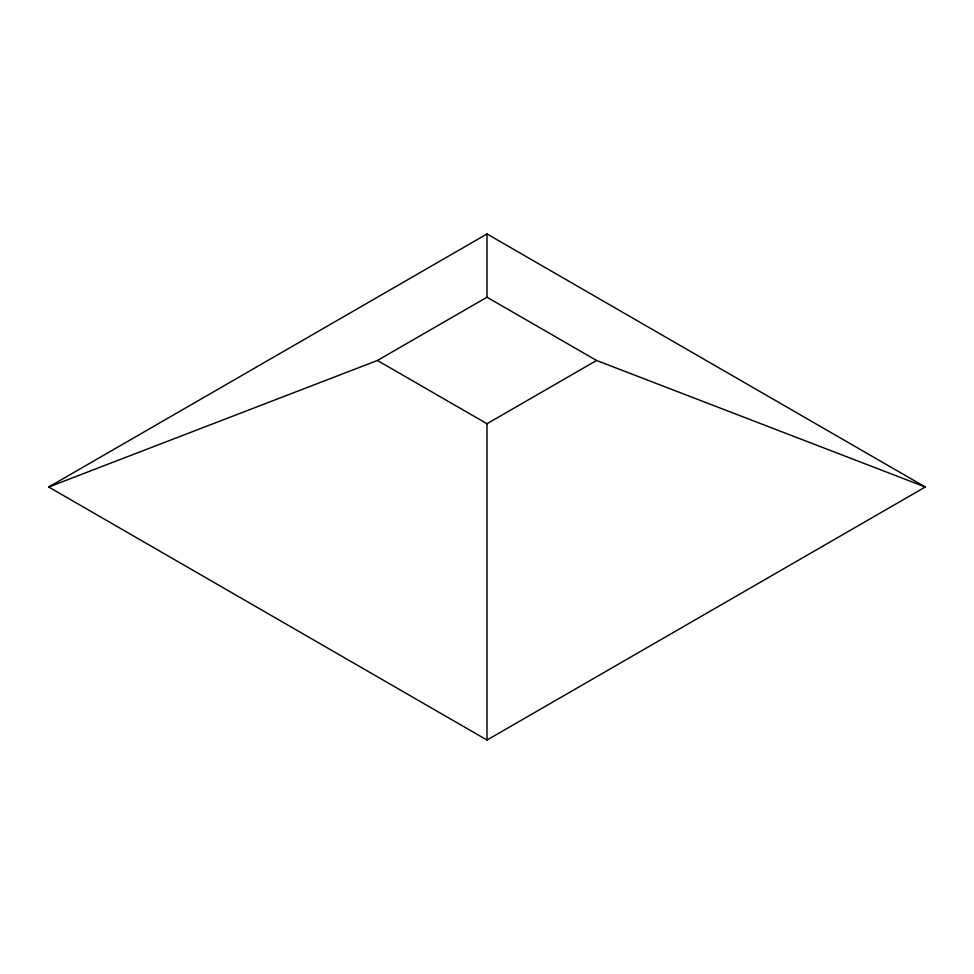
<?xml version="1.0" encoding="UTF-8"?>
<svg xmlns="http://www.w3.org/2000/svg" width="974" height="974" viewBox="0 0 974 974"><rect width="100%" height="100%" fill="white"/><g stroke="black" fill="none" stroke-linecap="round" stroke-linejoin="round"><path stroke-width="1.46" d="M48.7 487L487 233.955L925.3 487L487 740.045L48.7 487L377.425 360.477L487 297.216L596.575 360.477L925.3 487M377.425 360.477L487 423.739L596.575 360.477M487 233.955L487 297.216M487 423.739L487 740.045"/></g></svg>
